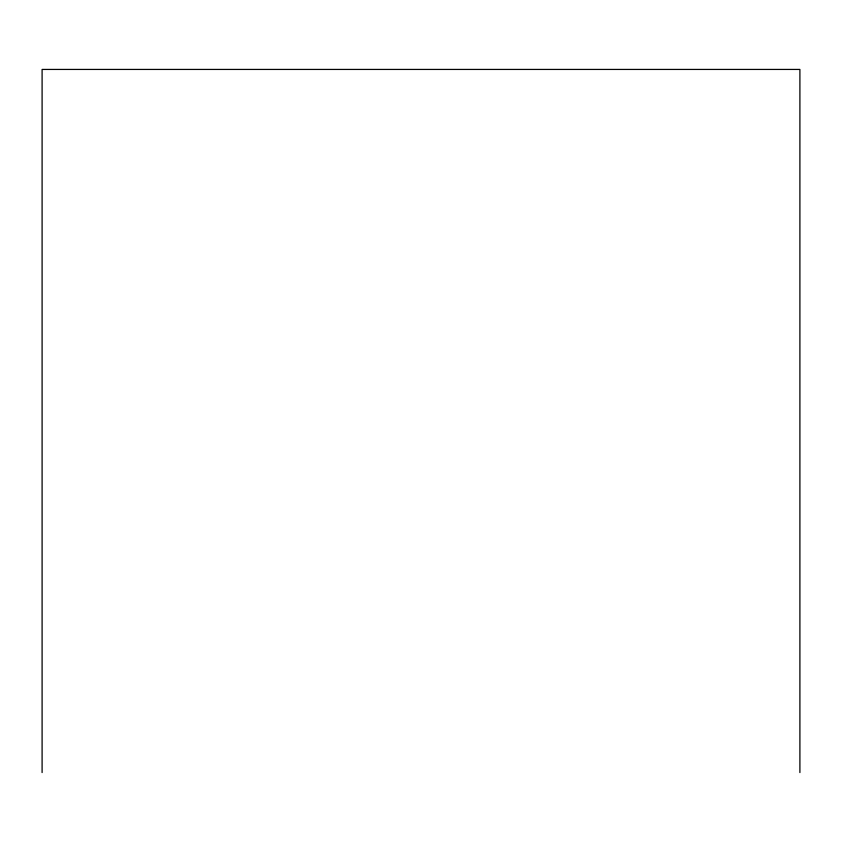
<?xml version="1.0" encoding="UTF-8"?>
<svg xmlns="http://www.w3.org/2000/svg" width="842" height="842" viewBox="0 0 842 842"><rect width="100%" height="100%" fill="white"/><g stroke="black" fill="none" stroke-linecap="round" stroke-linejoin="round"><path stroke-width="1.26" d="M799.9 772.567L799.9 69.433L42.1 69.433L42.1 772.567"/></g></svg>
